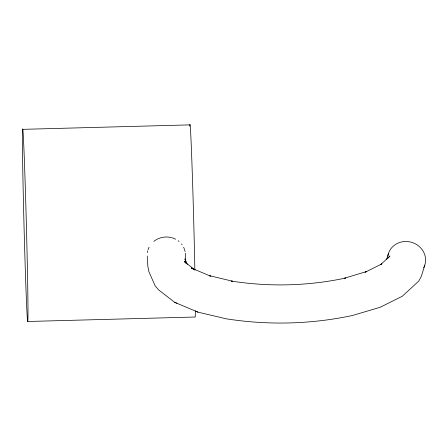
<?xml version="1.0" encoding="UTF-8"?>
<svg xmlns="http://www.w3.org/2000/svg" width="448" height="448" viewBox="0 0 448 448"><rect width="100%" height="100%" fill="white"/><g stroke="black" fill="none" stroke-linecap="round" stroke-linejoin="round"><path stroke-width="0.67" d="M386.607 259.47L388.472 253.462M424.794 265.205L421.366 276.242L418.818 281.042L402.31 296.251L380.167 307.283L352.492 315.482C311.119 324.318 268.234 325.377 226.442 318.847L197.966 312.15L174.692 302.327L158.654 289.934L155.159 285.835L148.893 271.712L147.84 266.246L147.235 256.038M388.114 258.014L389.973 256.01L380.884 264.426M380.856 264.628L381.842 263.894L365.03 272.311M365.635 272.02L366.856 271.443L344.159 278.303L345.582 278.046C308.112 286.054 269.276 287.006 231.426 281.092L232.792 281.277L209.356 275.643L210.566 276.158L191.178 267.977L194.914 269.948M22.719 129.343L190.019 124.874M27.737 321.485A96.214 1.187 88.5 0 0 25.105 181.255A96.214 1.187 88.5 0 0 22.842 173.499A96.214 1.187 88.5 0 0 27.737 321.485L195.037 317.022A96.214 1.187 88.5 0 0 195.35 310.761M174.692 302.327L176.926 303.274M196.151 311.377L197.966 312.15M194.354 269.45L184.24 261.503L186.166 263.402M187.298 264.387L184.89 258.871L185.461 260.887M185.786 261.671L185.349 254.335A19.085 17.853 -3.4 0 0 185.287 253.215M147.37 252.554A19.085 17.853 -3.4 0 1 147.694 250.897M148.008 249.81A19.085 17.853 -3.4 0 1 149.094 247.195M153.81 241.416A19.085 17.853 -3.4 0 1 156.738 239.445M157.259 239.17A19.085 17.853 -3.4 0 1 171.22 237.558M171.797 237.709A19.085 17.853 -3.4 0 1 175.644 239.221M178.13 240.766A19.085 17.853 -3.4 0 1 179.049 241.483M181.474 243.942A19.085 17.853 -3.4 0 1 182.168 244.849M183.624 247.285A19.085 17.853 -3.4 0 1 184.296 248.842M184.481 249.374A19.085 17.853 -3.4 0 1 185.052 251.552M387.839 256.172A19.085 17.735 17.2 0 1 412.121 242.469A19.085 17.735 17.2 0 1 423.713 267.77M189.795 126.213A96.214 1.187 88.5 0 1 192.046 166.292A96.214 1.187 88.5 0 1 194.858 270.004"/></g></svg>
